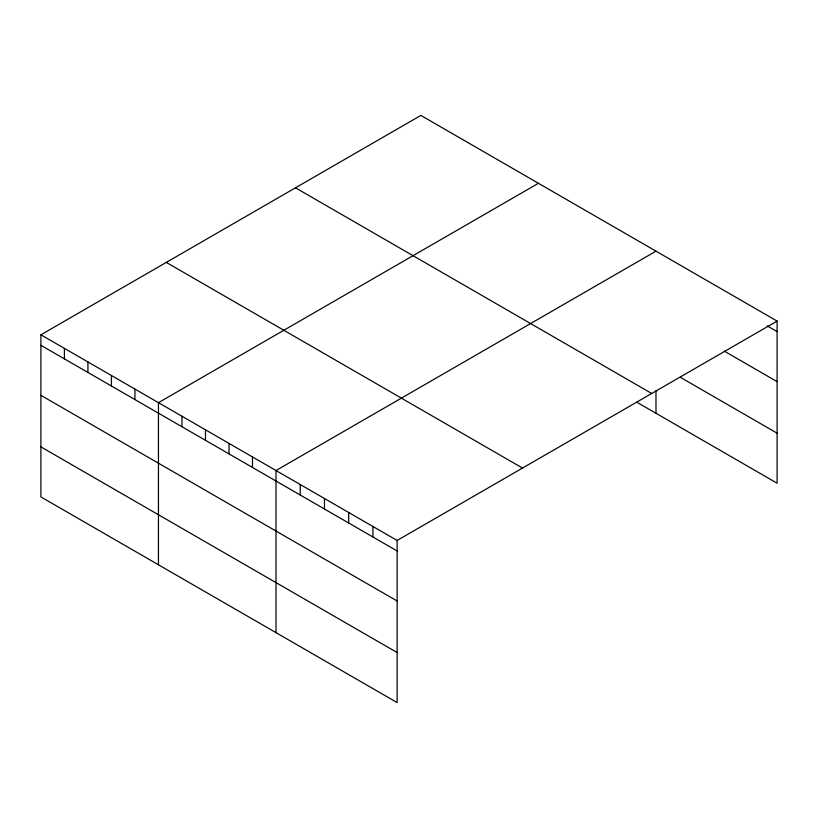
<?xml version="1.0" encoding="UTF-8"?>
<svg xmlns="http://www.w3.org/2000/svg" width="818" height="818" viewBox="0 0 818 818"><rect width="100%" height="100%" fill="white"/><g stroke="black" fill="none" stroke-linecap="round" stroke-linejoin="round"><path stroke-width="1.23" d="M777.1 321.085L420.871 115.42L40.9 334.797L40.9 496.915L397.129 702.58L397.129 540.463L777.1 321.085L777.1 483.203L636.752 402.17M538.428 183.293L158.457 402.661L158.457 564.788M655.985 251.157L276.014 470.534L276.014 632.651M767.192 325.871L777.1 331.587M724.247 351.106L777.1 381.628M680.208 377.231L777.1 433.172M295.482 187.813L651.711 393.478M166.289 262.404L522.518 468.07M40.9 334.797L397.129 540.463M40.9 345.298L397.129 550.964M40.9 395.329L397.129 600.995M40.9 446.884L397.129 652.549M655.985 390.769L655.985 413.274M372.906 526.475L372.906 536.986M348.683 512.487L348.683 522.999M324.46 498.51L324.46 509.011M300.237 484.522L300.237 495.023M252.496 456.965L252.496 467.467M228.989 443.387L228.989 453.888M205.482 429.808L205.482 440.319M181.964 416.239L181.964 426.74M134.939 389.092L134.939 399.593M111.432 375.513L111.432 386.024M87.925 361.945L87.925 372.446M64.407 348.366L64.407 358.877"/></g></svg>
